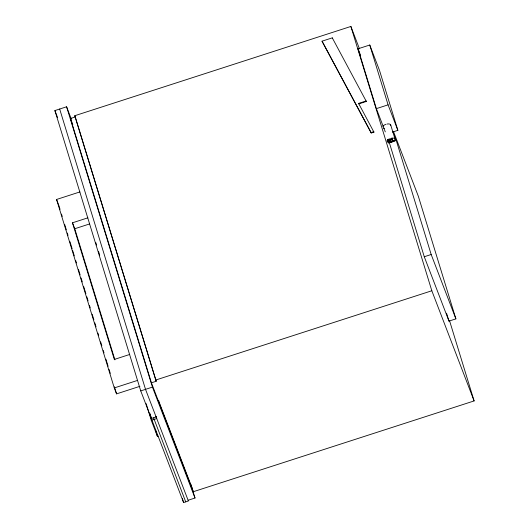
<?xml version="1.0" encoding="UTF-8"?>
<svg xmlns="http://www.w3.org/2000/svg" width="529" height="529" viewBox="0 0 529 529"><rect width="100%" height="100%" fill="white"/><g stroke="black" fill="none" stroke-linecap="round" stroke-linejoin="round"><path stroke-width="0.79" d="M385.985 124.315L384.973 124.712A4.192 1.984 -17 0 0 382.884 126.358M156.121 416.958L151.334 418.505L140.734 390.898L54.89 110.568L66.594 106.785L71.322 119.104M156.2 381.27L75.257 116.955L70.469 118.509L151.413 382.817L156.2 381.27L74.781 115.719L350.879 26.45L359.456 48.794M322.029 41.176L371.047 132.514L373.745 131.642L373.937 132.138L371.232 133.01L322.029 41.176L332.285 37.863L366.339 101.449L358.781 103.896L358.589 103.4L366.147 100.96L366.339 101.449M385.297 131.88L376.377 108.637L358.054 48.8L369.758 45.011L379.544 70.509L397.868 130.346L392.406 132.111M139.921 386.315L116.559 393.874L114.277 387.929L56.563 199.473L79.925 191.921M376.377 108.637L388.081 104.848L397.868 130.346M129.724 354.456L114.324 359.436L72.48 222.802L87.887 217.822M72.48 222.802L74.761 228.746L89.394 224.012M391.605 141.931L388.927 142.519L388.782 142.05L391.367 141.217L391.605 141.931L388.491 142.942L387.539 140.463L387.4 139.993L390.514 138.988L388.021 140.066L388.167 140.542L390.752 139.702L390.514 138.988M391.308 138.73L391.896 138.538L392.895 141.236L395.064 140.813L392.406 141.673L391.308 138.73L391.453 139.2L392.042 139.008L392.895 141.236M387.539 140.463L390.752 139.702M388.451 141.183L389.926 140.43L388.359 140.932L388.498 141.408L390.164 141.144L388.597 141.653L388.927 142.519M392.756 140.767L394.918 140.344L392.26 141.203L392.406 141.673M424.271 256.744L431.181 254.509L455.892 318.875L448.976 321.11L424.271 256.744L389.417 142.936M114.277 387.929L137.639 380.377M155.724 380.034L431.823 290.765L474.11 400.929L193.224 491.745L151.413 382.817M140.734 390.898L152.438 387.116L195.016 498.02L188.099 500.262M146.13 403.594L151.261 420.337L156.736 418.565L156.035 416.283M151.261 420.337L157.437 436.425L158.125 436.207M149.852 413.261L151.949 420.112L183.596 502.55L188.384 501.003L145.521 389.351L59.678 109.02M358.589 103.4L373.937 132.138M358.054 48.8L360.646 55.545M388.021 140.066L388.498 141.408M387.4 139.993L388.491 142.942M371.047 132.514L371.232 133.01M332.285 37.863L332.476 38.352M74.781 115.719L75.257 116.955M70.469 118.509L72.823 124.646M54.89 110.568L57.535 117.471M159.672 403.581L191.114 485.477M185.725 501.862L153.608 417.903M56.563 199.473L58.56 204.67M455.892 318.875L418.379 196.371L393.669 132.005L431.181 254.509M369.758 45.011L388.081 104.848M390.686 124.877L395.011 139.015M394.826 140.099L395.064 140.813M449.465 320.448L474.11 400.929M446.555 313.208L448.976 321.11M391.896 138.538L392.042 139.008M389.926 140.43L390.164 141.144M350.879 26.45L431.823 290.765M191.048 484.643L193.224 491.745M191.405 486.244L195.016 498.02M158.654 400.446L159.381 402.814M66.594 106.785L152.438 387.116M182.386 498.602L183.596 502.55M155.5 430.11L157.437 436.425M150.124 414.557L151.334 418.505M95.888 242.725L96.602 245.066M98.513 251.301L99.71 255.203M74.761 228.746L114.912 359.852M58.845 205.411L60.055 209.352M61.503 214.086L62.224 216.454M64.644 224.336L66.33 229.857M67.295 233.011L68.023 235.379M69.954 241.687L72.129 248.782M72.612 250.356L74.298 255.877M75.746 260.612L76.474 262.973M78.404 269.281L80.097 274.802M81.063 277.956L82.266 281.897M83.721 286.632L85.89 293.727M86.855 296.881L88.065 300.822M89.513 305.557L90.241 307.924M92.172 314.233L93.858 319.747M94.823 322.902L96.033 326.843M97.964 333.151L98.692 335.518M100.622 341.827L101.826 345.768M103.281 350.502L104.001 352.869M105.932 359.178L108.108 366.273M109.073 369.427L110.283 373.368M114.383 386.772L116.559 393.874M391.367 138.175A4.192 1.984 -17 0 1 394.694 138.578A4.192 1.984 -17 0 1 394.35 140.701M393.636 141.263A4.192 1.984 -17 0 1 389.648 142.559M388.703 142.526A4.192 1.984 -17 0 1 387.922 142.347M386.983 141.071A4.192 1.984 -17 0 1 389.304 138.843M384.378 128.395A4.192 1.984 -17 0 1 383.598 128.216M387.036 124.044A4.192 1.984 -17 0 1 390.733 125.406"/></g></svg>
